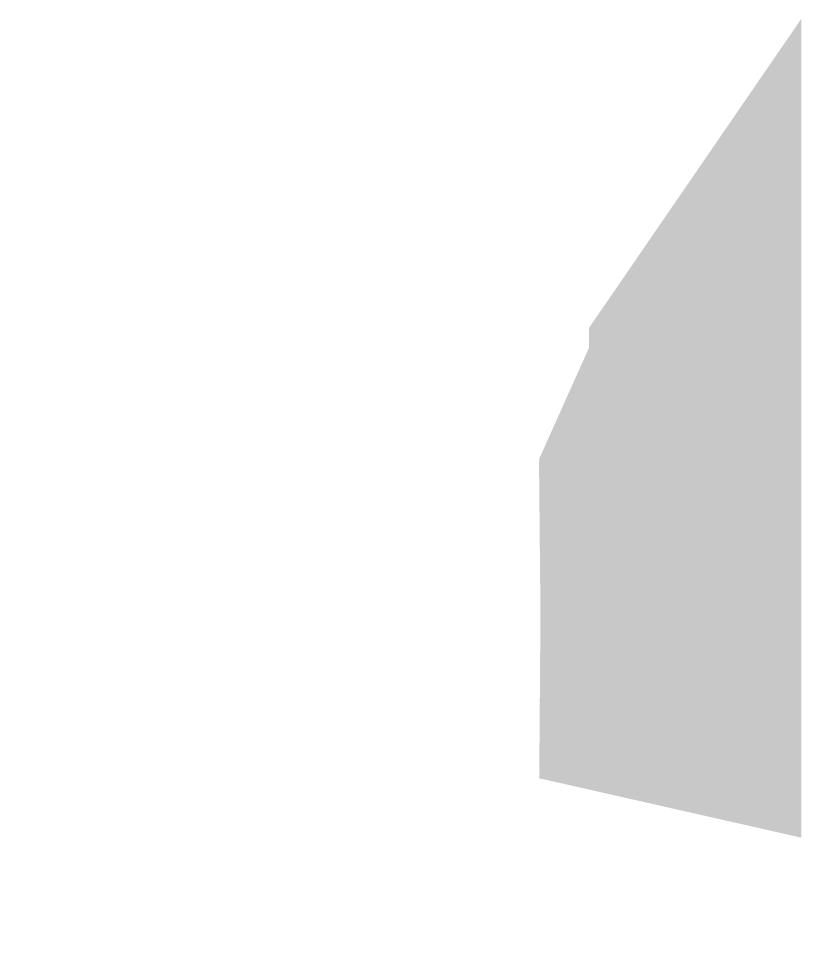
# Model space of a CAD drawing. Extents: x 148 to 221443, y -36682 to 6758.
# Drawn here: x 8659.16 to 8664.74, y 1079.31 to 1085.91 of the extents above; entities that cross this region are included whole.
import ezdxf

# ---------------------------------------------------------------- set-up
doc = ezdxf.new("R2010")
doc.units = 0
doc.header["$LTSCALE"] = 10
doc.header["$MEASUREMENT"] = 0

msp = doc.modelspace()

# ---------------------------------------------------------------- hatches: boundary and pattern name
h = msp.add_hatch(color=7)
h.dxf.hatch_style = 1
h.paths.add_polyline_path([(8663.9111, 1082.7879), (8663.9111, 1084.4578)], flags=16)
h.paths.add_polyline_path([(8663.9075, 1084.4572), (8663.9111, 1084.4578)], flags=16)
h.paths.add_polyline_path([(8662.0089, 1084.4643), (8663.9046, 1084.4643)])
h.paths.add_polyline_path([(8663.9046, 1084.4643), (8663.9039, 1084.4607)], flags=16)
h.paths.add_polyline_path([(8663.9075, 1084.4572), (8663.9039, 1084.4607)], flags=16)
h.paths.add_polyline_path([(8661.061, 1084.4643), (8662.0089, 1084.4643)])
h.paths.add_polyline_path([(8659.1588, 1084.7755), (8659.1588, 1084.4709)])
h.paths.add_polyline_path([(8659.1624, 1084.4715), (8659.1588, 1084.4709)])
h.paths.add_polyline_path([(8659.166, 1084.468), (8659.1624, 1084.4715)])
h.paths.add_polyline_path([(8659.1654, 1084.4643), (8659.166, 1084.468)])
h.paths.add_polyline_path([(8659.1654, 1084.4643), (8661.061, 1084.4643)])
h.paths.add_polyline_path([(8659.1588, 1084.9278), (8659.1588, 1084.7755)])
h.paths.add_polyline_path([(8664.7447, 1085.2389), (8664.7447, 1085.9084)], flags=17)
h.paths.add_polyline_path([(8664.3614, 1079.458), (8664.3798, 1079.4672)])
h.paths.add_polyline_path([(8664.4165, 1079.4856), (8664.3798, 1079.4672)])
h.paths.add_polyline_path([(8664.4165, 1079.4856), (8664.4287, 1079.4923)])
h.paths.add_polyline_path([(8664.4345, 1079.4973), (8664.4287, 1079.4923)])
h.paths.add_polyline_path([(8664.4345, 1079.4973), (8664.4428, 1079.5085)])
h.paths.add_polyline_path([(8664.4428, 1079.5085), (8664.4515, 1079.507)])
h.paths.add_polyline_path([(8664.4585, 1079.5105), (8664.4515, 1079.507)])
h.paths.add_polyline_path([(8664.4585, 1079.5105), (8664.4625, 1079.5184)])
h.paths.add_polyline_path([(8664.4625, 1079.5184), (8664.4755, 1079.5264)])
h.paths.add_polyline_path([(8664.4755, 1079.5264), (8664.4821, 1079.5303)])
h.paths.add_polyline_path([(8664.4821, 1079.5303), (8664.4953, 1079.5381)])
h.paths.add_polyline_path([(8664.5308, 1079.5735), (8664.4953, 1079.5381)])
h.paths.add_polyline_path([(8664.5308, 1079.5735), (8664.5485, 1079.5912)])
h.paths.add_polyline_path([(8664.5485, 1079.5912), (8664.5839, 1079.6267)])
h.paths.add_polyline_path([(8664.6179, 1079.6741), (8664.5839, 1079.6267)])
h.paths.add_polyline_path([(8664.6179, 1079.6741), (8664.6332, 1079.6993)])
h.paths.add_polyline_path([(8664.6594, 1079.7514), (8664.6332, 1079.6993)])
h.paths.add_polyline_path([(8664.6594, 1079.7514), (8664.666, 1079.7759)])
h.paths.add_polyline_path([(8664.666, 1079.7759), (8664.6707, 1079.788)])
h.paths.add_polyline_path([(8664.6707, 1079.788), (8664.6824, 1079.8105)])
h.paths.add_polyline_path([(8664.6939, 1079.8585), (8664.6824, 1079.8105)])
h.paths.add_polyline_path([(8664.7012, 1079.8823), (8664.6939, 1079.8585)])
h.paths.add_polyline_path([(8664.7185, 1079.9286), (8664.7012, 1079.8823)])
h.paths.add_polyline_path([(8664.7185, 1079.9286), (8664.7269, 1079.9834)])
h.paths.add_polyline_path([(8664.7296, 1080.0111), (8664.7269, 1079.9834)])
h.paths.add_polyline_path([(8664.7296, 1080.0111), (8664.7316, 1080.0665)])
h.paths.add_polyline_path([(8664.7316, 1080.0665), (8664.7447, 1080.0665)], flags=17)
h.paths.add_polyline_path([(8664.7316, 1080.0665), (8664.7447, 1080.0665)], flags=16)
h.paths.add_polyline_path([(8664.7316, 1080.0665), (8664.7447, 1080.0665)], flags=16)
h.paths.add_polyline_path([(8664.7447, 1085.2389), (8664.7447, 1080.0665)], flags=17)
h.paths.add_polyline_path([(8664.7447, 1085.2389), (8659.1654, 1085.2389)])
h.paths.add_polyline_path([(8664.7447, 1085.2389), (8659.1654, 1085.2389)], flags=16)
h.paths.add_polyline_path([(8664.7447, 1085.2389), (8659.1654, 1085.2389)], flags=17)
h.paths.add_polyline_path([(8659.1661, 1085.2353), (8659.1654, 1085.2389)])
h.paths.add_polyline_path([(8659.1624, 1085.2315), (8659.1661, 1085.2353)])
h.paths.add_polyline_path([(8659.1588, 1085.2323), (8659.1624, 1085.2315)])
h.paths.add_polyline_path([(8659.1588, 1085.2323), (8659.1588, 1084.9278)])
h.paths.add_polyline_path([(8664.1264, 1079.3753), (8664.1422, 1079.3792)])
h.paths.add_polyline_path([(8664.1737, 1079.3871), (8664.1422, 1079.3792)])
h.paths.add_polyline_path([(8664.1737, 1079.3871), (8664.2276, 1079.4008)])
h.paths.add_polyline_path([(8664.2543, 1079.4101), (8664.2276, 1079.4008)])
h.paths.add_polyline_path([(8664.2543, 1079.4101), (8664.305, 1079.433)])
h.paths.add_polyline_path([(8664.3122, 1079.437), (8664.305, 1079.433)])
h.paths.add_polyline_path([(8664.3164, 1079.4384), (8664.3122, 1079.437)])
h.paths.add_polyline_path([(8664.3247, 1079.4396), (8664.3164, 1079.4384)])
h.paths.add_polyline_path([(8664.3247, 1079.4396), (8664.3614, 1079.458)])
h.paths.add_polyline_path([(8663.8127, 1079.3247), (8663.8389, 1079.3247)])
h.paths.add_polyline_path([(8663.9414, 1079.3414), (8663.8389, 1079.3247)])
h.paths.add_polyline_path([(8663.9414, 1079.3414), (8663.9926, 1079.3499)])
h.paths.add_polyline_path([(8664.0949, 1079.3674), (8663.9926, 1079.3499)])
h.paths.add_polyline_path([(8664.0949, 1079.3674), (8664.1264, 1079.3753)])
h.paths.add_polyline_path([(8663.7995, 1079.3247), (8663.8127, 1079.3247)])
h.paths.add_polyline_path([(8663.7733, 1079.3208), (8663.7733, 1079.3221)])
h.paths.add_polyline_path([(8663.7733, 1079.3221), (8663.7733, 1079.3247)])
h.paths.add_polyline_path([(8663.7733, 1079.3247), (8663.7995, 1079.3247)])
h.paths.add_polyline_path([(8663.7733, 1079.3182), (8663.7365, 1079.3182)])
h.paths.add_polyline_path([(8663.7733, 1079.3182), (8663.7733, 1079.3208)])
h.paths.add_polyline_path([(8663.7365, 1079.3182), (8663.7181, 1079.3182)])
h.paths.add_polyline_path([(8663.6814, 1079.3142), (8663.6814, 1079.3155)])
h.paths.add_polyline_path([(8663.6814, 1079.3155), (8663.6814, 1079.3182)])
h.paths.add_polyline_path([(8663.6814, 1079.3182), (8663.7181, 1079.3182)])
h.paths.add_polyline_path([(8663.6814, 1079.3116), (8663.6262, 1079.3116)])
h.paths.add_polyline_path([(8663.6814, 1079.3116), (8663.6814, 1079.3142)])
h.paths.add_polyline_path([(8663.6262, 1079.3116), (8663.5987, 1079.3116)])
h.paths.add_polyline_path([(8663.5435, 1079.3077), (8663.5435, 1079.309)])
h.paths.add_polyline_path([(8663.5435, 1079.309), (8663.5435, 1079.3116)])
h.paths.add_polyline_path([(8663.5435, 1079.3116), (8663.5987, 1079.3116)])
h.paths.add_polyline_path([(8663.5435, 1079.305), (8663.344, 1079.305)])
h.paths.add_polyline_path([(8663.5435, 1079.305), (8663.5435, 1079.3077)])
h.paths.add_polyline_path([(8663.344, 1079.305), (8663.2442, 1079.305)])
h.paths.add_polyline_path([(8663.0361, 1079.3694), (8663.0414, 1079.3379)])
h.paths.add_polyline_path([(8663.0443, 1079.325), (8663.0414, 1079.3379)])
h.paths.add_polyline_path([(8663.0449, 1079.3182), (8663.0443, 1079.325)])
h.paths.add_polyline_path([(8663.0447, 1079.305), (8663.0449, 1079.3182)])
h.paths.add_polyline_path([(8663.0447, 1079.305), (8663.2442, 1079.305)])
h.paths.add_polyline_path([(8662.8845, 1080.1781), (8662.9095, 1080.1781)], flags=16)
h.paths.add_polyline_path([(8662.8346, 1080.1781), (8662.8845, 1080.1781)])
h.paths.add_polyline_path([(8662.8202, 1080.1895), (8662.8346, 1080.1781)])
h.paths.add_polyline_path([(8662.8202, 1080.1895), (8662.8046, 1080.1906)])
h.paths.add_polyline_path([(8662.7887, 1080.1813), (8662.8046, 1080.1906)])
h.paths.add_polyline_path([(8662.7847, 1080.1803), (8662.7887, 1080.1813)])
h.paths.add_polyline_path([(8662.7847, 1080.1803), (8662.7828, 1080.1747)])
h.paths.add_polyline_path([(8662.7854, 1080.1715), (8662.7828, 1080.1747)])
h.paths.add_polyline_path([(8662.8048, 1080.123), (8662.7854, 1080.1715)])
h.paths.add_polyline_path([(8662.8048, 1080.123), (8662.816, 1080.0992)])
h.paths.add_polyline_path([(8662.8412, 1080.0533), (8662.816, 1080.0992)])
h.paths.add_polyline_path([(8662.8572, 1079.9988), (8662.8412, 1080.0533)])
h.paths.add_polyline_path([(8662.8572, 1079.9988), (8662.8664, 1079.9717)])
h.paths.add_polyline_path([(8662.8871, 1079.9188), (8662.8664, 1079.9717)])
h.paths.add_polyline_path([(8662.8871, 1079.9188), (8662.9093, 1079.8633)])
h.paths.add_polyline_path([(8662.9093, 1079.8633), (8662.9192, 1079.8349)])
h.paths.add_polyline_path([(8662.9192, 1079.8349), (8662.9364, 1079.7777)])
h.paths.add_polyline_path([(8662.9796, 1079.6351), (8662.9364, 1079.7777)])
h.paths.add_polyline_path([(8662.9981, 1079.5626), (8662.9796, 1079.6351)])
h.paths.add_polyline_path([(8663.0283, 1079.4166), (8662.9981, 1079.5626)])
h.paths.add_polyline_path([(8663.0335, 1079.3851), (8663.0283, 1079.4166)])
h.paths.add_polyline_path([(8663.0335, 1079.3851), (8663.0361, 1079.3694)])
h.paths.add_polyline_path([(8662.9593, 1080.1781), (8662.9593, 1080.1754)], flags=16)
h.paths.add_polyline_path([(8662.9593, 1080.1781), (8662.9095, 1080.1781)], flags=16)
h.paths.add_polyline_path([(8662.9593, 1080.1754), (8662.9593, 1080.1741)], flags=16)
h.paths.add_polyline_path([(8663.0775, 1080.1715), (8663.0381, 1080.1715)], flags=16)
h.paths.add_polyline_path([(8663.0381, 1080.1715), (8662.9593, 1080.1715)], flags=16)
h.paths.add_polyline_path([(8662.9593, 1080.1715), (8662.9593, 1080.1741)], flags=16)
h.paths.add_polyline_path([(8663.1563, 1080.1715), (8663.1563, 1080.1689)], flags=16)
h.paths.add_polyline_path([(8663.1563, 1080.1715), (8663.0775, 1080.1715)], flags=16)
h.paths.add_polyline_path([(8663.1563, 1080.1689), (8663.1563, 1080.1676)], flags=16)
h.paths.add_polyline_path([(8663.4516, 1080.1649), (8663.3532, 1080.1649)], flags=16)
h.paths.add_polyline_path([(8663.3532, 1080.1649), (8663.1563, 1080.1649)], flags=16)
h.paths.add_polyline_path([(8663.1563, 1080.1649), (8663.1563, 1080.1676)], flags=16)
h.paths.add_polyline_path([(8663.6486, 1080.1689), (8663.6486, 1080.1676)], flags=16)
h.paths.add_polyline_path([(8663.6486, 1080.1676), (8663.6486, 1080.1649)], flags=16)
h.paths.add_polyline_path([(8663.6486, 1080.1649), (8663.4516, 1080.1649)], flags=16)
h.paths.add_polyline_path([(8663.6486, 1080.1715), (8663.7089, 1080.1715)], flags=16)
h.paths.add_polyline_path([(8663.6486, 1080.1715), (8663.6486, 1080.1689)], flags=16)
h.paths.add_polyline_path([(8663.7089, 1080.1715), (8663.7391, 1080.1715)], flags=16)
h.paths.add_polyline_path([(8663.9111, 1081.953), (8663.9111, 1080.2831)], flags=16)
h.paths.add_polyline_path([(8663.9111, 1080.2831), (8663.8981, 1080.2515)], flags=16)
h.paths.add_polyline_path([(8663.8981, 1080.2515), (8663.8915, 1080.2358)], flags=16)
h.paths.add_polyline_path([(8663.8915, 1080.2358), (8663.8783, 1080.2043)], flags=16)
h.paths.add_polyline_path([(8663.8783, 1080.2043), (8663.8563, 1080.1961)], flags=16)
h.paths.add_polyline_path([(8663.8456, 1080.1907), (8663.8563, 1080.1961)], flags=16)
h.paths.add_polyline_path([(8663.8456, 1080.1907), (8663.8258, 1080.1781)], flags=16)
h.paths.add_polyline_path([(8663.8258, 1080.1781), (8663.8158, 1080.1822)], flags=16)
h.paths.add_polyline_path([(8663.8064, 1080.1798), (8663.8158, 1080.1822)], flags=16)
h.paths.add_polyline_path([(8663.8064, 1080.1798), (8663.7995, 1080.1715)], flags=16)
h.paths.add_polyline_path([(8663.7995, 1080.1715), (8663.7391, 1080.1715)], flags=16)
h.paths.add_polyline_path([(8663.9111, 1082.7879), (8663.9111, 1081.953)], flags=16)
edge = h.paths.add_edge_path()
edge.add_line((8664.7447, 1085.2389), (8664.7447, 1085.9084))
edge.add_line((8664.7447, 1080.0665), (8664.7447, 1085.2389))
edge.add_line((8663.2285, 1083.7016), (8663.2285, 1083.9852))
edge.add_line((8663.2285, 1083.5598), (8663.2285, 1083.7016))
edge.add_line((8663.2285, 1083.2763), (8663.2285, 1083.5598))
edge.add_line((8662.8699, 1082.7608), (8662.874, 1082.7708))
edge.add_line((8662.8722, 1082.7515), (8662.8699, 1082.7608))
edge.add_line((8662.8806, 1082.7446), (8662.8722, 1082.7515))
edge.add_line((8662.8806, 1081.8571), (8662.8806, 1082.7446))
edge.add_line((8662.8806, 1081.4134), (8662.8806, 1081.8571))
edge.add_line((8662.8806, 1080.5259), (8662.8806, 1081.4134))
edge.add_line((8662.8739, 1080.5027), (8662.8806, 1080.5259))
edge.add_line((8662.8712, 1080.4908), (8662.8739, 1080.5027))
edge.add_line((8662.8674, 1080.4669), (8662.8712, 1080.4908))

doc.saveas('drawing.dxf')
